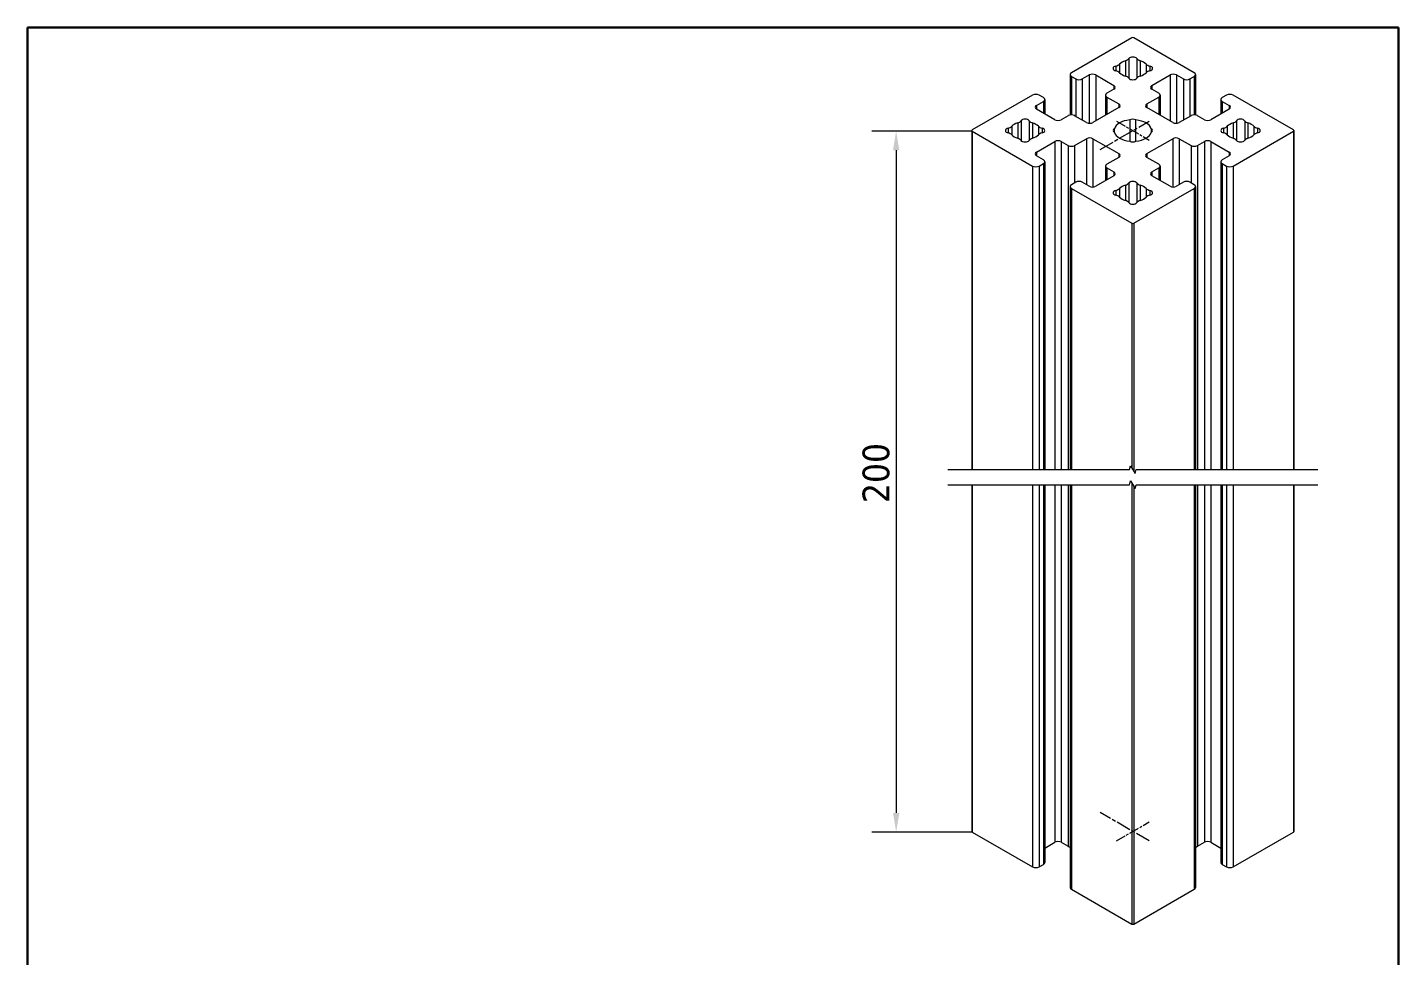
# Model space of a CAD drawing. Header units: millimetres. Extents: x 9 to 99, y 5 to 144.
# Drawn here: x 8.8 to 98.8, y 82.6 to 143.5 of the extents above; entities that cross this region are included whole.
import ezdxf

# ---------------------------------------------------------------- set-up
doc = ezdxf.new("R2010")
doc.units = ezdxf.units.MM
doc.header["$LTSCALE"] = 0.5
doc.linetypes.add('CHAIN', pattern=[0.3543, 0.2362, -0.0295, 0.0591, -0.0295])
for name, color, linetype, lineweight in [('Break Line (ISO)', 7, 'Continuous', 20), ('Center Mark (ISO)', 7, 'Continuous', 5), ('Dimension (ISO)', 7, 'Continuous', 5), ('Title Block Outline', 7, 'Continuous', 30), ('Visible (ISO)', 7, 'Continuous', 18), ('Visible Narrow (ISO)', 7, 'Continuous', 18)]:
    doc.layers.add(name, color=color, linetype=linetype, lineweight=lineweight)
doc.styles.add('Note Text (ISO)', font='tahoma.ttf')
doc.dimstyles.new('Default (ISO)', dxfattribs={"dimscale": 0.5, "dimtxt": 3.5, "dimasz": 2.5, "dimexe": 3.175, "dimexo": 0, "dimgap": 0.762, "dimtad": 1, "dimdec": 1, "dimrnd": 1e-08, "dimzin": 0, "dimtxsty": 'Note Text (ISO)', "dimcen": 0.09, "dimdle": 10, "dimclrd": 256, "dimclre": 256, "dimclrt": 256, "dimadec": 1, "dimazin": 0, "dimtfac": 1.001486, "dimtmove": 0, "dimatfit": 3, "dimfxl": 1, "dimtolj": 1, "dimtzin": 0, "dimlwd": -1, "dimlwe": -1, "dimarcsym": 0})

# ---------------------------------------------------------------- blocks, each defined once
blk = doc.blocks.new('Borders Makerbeam A4')
at = {"layer": 'Title Block Outline'}
for p, q in [((17.5, 287), (197.5, 287)), ((17.5, 10), (17.5, 287)), ((197.5, 287), (197.5, 10)), ((197.5, 10), (17.5, 10))]:
    blk.add_line(p, q, dxfattribs=at)
blk = doc.blocks.new('*D20')
at = {"layer": 'Defpoints', "color": 0}
for p in [(70.772, 136.688), (65.772, 90.691), (70.772, 90.691)]:
    blk.add_point(p, dxfattribs=at)
at = {"layer": 'Dimension (ISO)'}
for p, q in [((70.772, 136.688), (64.184, 136.688)), ((65.772, 135.438), (65.772, 91.941)), ((70.772, 90.691), (64.184, 90.691))]:
    blk.add_line(p, q, dxfattribs=at)
for points in [[(65.563, 135.438), (65.98, 135.438), (65.772, 136.688)], [(65.563, 91.941), (65.98, 91.941), (65.772, 90.691)]]:
    blk.add_solid(points, dxfattribs=at)
at = {"layer": 'Dimension (ISO)', "insert": (63.568, 111.627), "char_height": 1.75, "attachment_point": 1, "rotation": 90, "style": 'Note Text (ISO)'}
blk.add_mtext('\\A1; 200', dxfattribs=at)

msp = doc.modelspace()

# ---------------------------------------------------------------- linework, layer by layer
at = {"layer": 'Break Line (ISO)', "flags": 128}
for points in [[(69.155, 114.481), (81.096, 114.481), (81.163, 114.731), (81.452, 114.231), (81.519, 114.481), (93.46, 114.481)], [(69.155, 113.481), (81.096, 113.481), (81.163, 113.731), (81.452, 113.231), (81.519, 113.481), (93.46, 113.481)]]:
    msp.add_lwpolyline(points, dxfattribs=at)
at = {"layer": 'Center Mark (ISO)', "linetype": 'CHAIN', "ltscale": 8.288396}
for p, q in [((79.16, 135.489), (82.39, 137.353)), ((82.39, 90.106), (79.16, 91.971))]:
    msp.add_line(p, q, dxfattribs=at)
at = {"layer": 'Center Mark (ISO)', "linetype": 'CHAIN', "ltscale": 5.555937}
for p, q in [((80.225, 137.353), (82.39, 136.103)), ((80.225, 90.106), (82.39, 91.356))]:
    msp.add_line(p, q, dxfattribs=at)
at = {"layer": 'Visible (ISO)'}
for p, q in [((81.237, 142.811), (77.277, 140.525)), ((85.338, 140.525), (81.378, 142.811)), ((77.189, 140.403), (77.189, 137.751)), ((85.426, 140.403), (85.426, 137.751)), ((77.277, 140.28), (77.56, 140.117)), ((77.984, 140.117), (78.444, 140.382)), ((78.868, 140.382), (80.07, 139.688)), ((82.545, 139.688), (83.747, 140.382)), ((84.171, 140.382), (84.631, 140.117)), ((85.055, 140.117), (85.338, 140.28)), ((74.731, 139.055), (70.772, 136.769)), ((74.979, 138.382), (75.438, 138.647)), ((75.438, 138.892), (75.156, 139.055)), ((75.526, 138.77), (75.526, 137.821)), ((79.522, 139.055), (79.522, 137.739)), ((80.07, 139.443), (79.61, 139.178)), ((79.61, 138.933), (80.388, 138.484)), ((82.227, 138.484), (83.004, 138.933)), ((83.004, 139.178), (82.545, 139.443)), ((83.092, 139.055), (83.092, 137.739)), ((87.089, 138.77), (87.089, 137.821)), ((87.459, 139.055), (87.176, 138.892)), ((87.176, 138.647), (87.636, 138.382)), ((91.843, 136.769), (87.884, 139.055)), ((76.181, 137.443), (74.979, 138.137)), ((77.065, 137.708), (76.605, 137.443)), ((78.267, 137.259), (77.489, 137.708)), ((80.388, 138.239), (78.691, 137.259)), ((83.924, 137.259), (82.227, 138.239)), ((85.126, 137.708), (84.348, 137.259)), ((86.01, 137.443), (85.55, 137.708)), ((87.636, 138.137), (86.434, 137.443)), ((80.094, 136.612), (80.094, 136.845)), ((81.106, 137.429), (81.106, 136.028)), ((81.509, 136.028), (81.509, 137.429)), ((82.52, 136.845), (82.52, 136.612)), ((70.742, 136.728), (70.742, 114.481)), ((70.772, 136.688), (74.731, 134.401)), ((74.979, 135.32), (76.181, 136.014)), ((76.605, 136.014), (77.065, 135.749)), ((77.489, 135.749), (78.267, 136.198)), ((78.691, 136.198), (80.388, 135.218)), ((82.227, 135.218), (83.924, 136.198)), ((84.348, 136.198), (85.126, 135.749)), ((85.55, 135.749), (86.01, 136.014)), ((86.434, 136.014), (87.636, 135.32)), ((87.884, 134.401), (91.843, 136.688)), ((91.873, 136.728), (91.873, 114.481)), ((75.438, 134.81), (74.979, 135.075)), ((87.636, 135.075), (87.176, 134.81)), ((75.156, 134.401), (75.438, 134.565)), ((75.526, 134.687), (75.526, 114.481)), ((79.522, 134.401), (79.522, 133.453)), ((80.388, 134.973), (79.61, 134.524)), ((79.61, 134.279), (80.07, 134.014)), ((83.004, 134.524), (82.227, 134.973)), ((82.545, 134.014), (83.004, 134.279)), ((83.092, 134.401), (83.092, 133.453)), ((87.089, 134.687), (87.089, 114.481)), ((87.176, 134.565), (87.459, 134.401)), ((77.56, 133.34), (77.277, 133.177)), ((78.444, 133.075), (77.984, 133.34)), ((80.07, 133.769), (78.868, 133.075)), ((83.747, 133.075), (82.545, 133.769)), ((84.631, 133.34), (84.171, 133.075)), ((85.338, 133.177), (85.055, 133.34)), ((77.189, 133.054), (77.189, 114.481)), ((77.277, 132.932), (81.237, 130.646)), ((81.378, 130.646), (85.338, 132.932)), ((85.426, 133.054), (85.426, 114.481)), ((70.742, 113.481), (70.742, 90.731)), ((75.526, 113.481), (75.526, 88.69)), ((77.189, 113.481), (77.189, 87.057)), ((85.426, 113.481), (85.426, 87.057)), ((87.089, 113.481), (87.089, 88.69)), ((91.873, 113.481), (91.873, 90.731)), ((70.772, 90.691), (74.731, 88.404)), ((75.526, 89.639), (76.181, 90.017)), ((76.605, 90.017), (77.065, 89.752)), ((85.55, 89.752), (86.01, 90.017)), ((86.434, 90.017), (87.089, 89.639)), ((87.884, 88.404), (91.843, 90.691)), ((75.156, 88.404), (75.438, 88.568)), ((87.176, 88.568), (87.459, 88.404)), ((77.277, 86.935), (81.237, 84.649)), ((81.378, 84.649), (85.338, 86.935))]:
    msp.add_line(p, q, dxfattribs=at)
for centre, major_axis, start_param, end_param in [((81.307, 142.771), (-0.1, 0), 3.926991, 5.497787), ((81.307, 140.811), (1, 0), 2.078685, 2.633704), ((80.578, 141.568), (0.5, 0), 5.220277, 5.880592), ((81.307, 141.388), (0.293, 0), 0.402594, 2.738999), ((82.037, 141.568), (0.5, 0), 3.544186, 4.204501), ((81.307, 140.811), (1, 0), 0.507888, 1.062908), ((77.489, 140.403), (-0.3, 0), 5.497787, 7.068583), ((78.656, 140.26), (0.3, 0), 0.785398, 2.356194), ((80.307, 140.811), (-0.293, 0), 5.114982, 7.451388), ((79.997, 141.232), (0.5, 0), 5.114982, 5.775297), ((79.997, 140.39), (-0.5, 0), 3.649481, 4.309795), ((81.307, 140.811), (-1, 0), 0.507888, 1.062908), ((81.307, 140.811), (-1, 0), 2.078685, 2.633704), ((82.618, 141.232), (0.5, 0), 3.649481, 4.309795), ((82.618, 140.39), (-0.5, 0), 5.114982, 5.775297), ((82.307, 140.811), (0.293, 0), 5.114982, 7.451388), ((83.959, 140.26), (0.3, 0), 0.785398, 2.356194), ((85.126, 140.403), (0.3, 0), 5.497787, 7.068583), ((77.772, 140.239), (0.3, 0), 3.926991, 5.497787), ((79.858, 139.566), (0.3, 0), 5.497787, 7.068583), ((80.578, 140.054), (-0.5, 0), 3.544186, 4.204501), ((81.307, 140.234), (-0.293, 0), 0.402594, 2.738999), ((82.037, 140.054), (-0.5, 0), 5.220277, 5.880592), ((82.757, 139.566), (-0.3, 0), 5.497787, 7.068583), ((84.843, 140.239), (0.3, 0), 3.926991, 5.497787), ((74.943, 138.933), (-0.3, 0), 3.926991, 5.497787), ((75.226, 138.77), (0.3, 0), 5.497787, 7.068583), ((79.822, 139.055), (-0.3, 0), 5.497787, 7.068583), ((82.792, 139.055), (0.3, 0), 5.497787, 7.068583), ((87.389, 138.77), (-0.3, 0), 5.497787, 7.068583), ((87.671, 138.933), (-0.3, 0), 3.926991, 5.497787), ((75.191, 138.259), (-0.3, 0), 5.497787, 7.068583), ((77.277, 137.586), (-0.3, 0), 3.926991, 5.497787), ((80.176, 138.361), (0.3, 0), 5.497787, 7.068583), ((82.439, 138.361), (-0.3, 0), 5.497787, 7.068583), ((85.338, 137.586), (-0.3, 0), 3.926991, 5.497787), ((87.424, 138.259), (0.3, 0), 5.497787, 7.068583), ((73.236, 136.728), (-0.293, 0), 5.114982, 7.451388), ((72.926, 137.15), (0.5, 0), 5.114982, 5.775297), ((74.236, 136.728), (1, 0), 2.078685, 2.633704), ((73.507, 137.485), (0.5, 0), 5.220277, 5.880592), ((74.236, 137.306), (0.293, 0), 0.402594, 2.738999), ((74.966, 137.485), (0.5, 0), 3.544186, 4.204501), ((74.236, 136.728), (1, 0), 0.507888, 1.062908), ((75.547, 137.15), (0.5, 0), 3.649481, 4.309795), ((75.236, 136.728), (0.293, 0), 5.114982, 7.451388), ((76.393, 137.565), (-0.3, 0), 0.785398, 2.356194), ((78.479, 137.382), (-0.3, 0), 0.785398, 2.356194), ((80.307, 136.728), (-0.293, 0), 5.526374, 7.039997), ((81.307, 136.728), (-1.23, 0), 4.876692, 6.118883), ((81.307, 137.306), (0.293, 0), 0.813985, 2.327608), ((81.307, 136.728), (1.229, 0), 0.164303, 1.406494), ((82.307, 136.728), (0.293, 0), 5.526374, 7.039997), ((84.136, 137.382), (-0.3, 0), 0.785398, 2.356194), ((86.222, 137.565), (-0.3, 0), 0.785398, 2.356194), ((87.378, 136.728), (-0.293, 0), 5.114982, 7.451388), ((87.068, 137.15), (0.5, 0), 5.114982, 5.775297), ((88.378, 136.728), (1, 0), 2.078685, 2.633704), ((87.649, 137.485), (0.5, 0), 5.220277, 5.880592), ((88.378, 137.306), (0.293, 0), 0.402594, 2.738999), ((89.108, 137.485), (0.5, 0), 3.544186, 4.204501), ((88.378, 136.728), (1, 0), 0.507888, 1.062908), ((89.689, 137.15), (0.5, 0), 3.649481, 4.309795), ((89.378, 136.728), (0.293, 0), 5.114982, 7.451388), ((70.842, 136.728), (-0.1, 0), 5.497787, 7.068583), ((72.926, 136.307), (-0.5, 0), 3.649481, 4.309795), ((74.236, 136.728), (-1, 0), 0.507888, 1.062908), ((73.507, 135.972), (-0.5, 0), 3.544186, 4.204501), ((74.236, 136.151), (-0.293, 0), 0.402594, 2.738999), ((74.966, 135.972), (-0.5, 0), 5.220277, 5.880592), ((74.236, 136.728), (-1, 0), 2.078685, 2.633704), ((75.547, 136.307), (-0.5, 0), 5.114982, 5.775297), ((76.393, 135.892), (0.3, 0), 0.785398, 2.356194), ((78.479, 136.075), (0.3, 0), 0.785398, 2.356194), ((81.307, 136.728), (-1.229, 0), 0.164303, 1.406494), ((81.307, 136.151), (-0.293, 0), 0.813985, 2.327608), ((81.307, 136.728), (1.229, 0), 4.876692, 6.118883), ((84.136, 136.075), (0.3, 0), 0.785398, 2.356194), ((86.222, 135.892), (0.3, 0), 0.785398, 2.356194), ((87.068, 136.307), (-0.5, 0), 3.649481, 4.309795), ((88.378, 136.728), (-1, 0), 0.507888, 1.062908), ((87.649, 135.972), (-0.5, 0), 3.544186, 4.204501), ((88.378, 136.151), (-0.293, 0), 0.402594, 2.738999), ((89.108, 135.972), (-0.5, 0), 5.220277, 5.880592), ((88.378, 136.728), (-1, 0), 2.078685, 2.633704), ((89.689, 136.307), (-0.5, 0), 5.114982, 5.775297), ((91.773, 136.728), (0.1, 0), 5.497787, 7.068583), ((75.191, 135.198), (-0.3, 0), 5.497787, 7.068583), ((77.277, 135.871), (0.3, 0), 3.926991, 5.497787), ((80.176, 135.095), (0.3, 0), 5.497787, 7.068583), ((82.439, 135.095), (-0.3, 0), 5.497787, 7.068583), ((85.338, 135.871), (0.3, 0), 3.926991, 5.497787), ((87.424, 135.198), (0.3, 0), 5.497787, 7.068583), ((74.943, 134.524), (0.3, 0), 3.926991, 5.497787), ((75.226, 134.687), (0.3, 0), 5.497787, 7.068583), ((79.822, 134.401), (-0.3, 0), 5.497787, 7.068583), ((82.792, 134.401), (0.3, 0), 5.497787, 7.068583), ((87.389, 134.687), (-0.3, 0), 5.497787, 7.068583), ((87.671, 134.524), (0.3, 0), 3.926991, 5.497787), ((77.772, 133.218), (-0.3, 0), 3.926991, 5.497787), ((79.858, 133.891), (0.3, 0), 5.497787, 7.068583), ((80.578, 133.403), (0.5, 0), 5.220277, 5.880592), ((81.307, 133.223), (0.293, 0), 0.402594, 2.738999), ((82.037, 133.403), (0.5, 0), 3.544186, 4.204501), ((82.757, 133.891), (-0.3, 0), 5.497787, 7.068583), ((84.843, 133.218), (-0.3, 0), 3.926991, 5.497787), ((77.489, 133.054), (-0.3, 0), 5.497787, 7.068583), ((78.656, 133.197), (-0.3, 0), 0.785398, 2.356194), ((80.307, 132.646), (-0.293, 0), 5.114982, 7.451388), ((79.997, 133.067), (0.5, 0), 5.114982, 5.775297), ((79.997, 132.225), (-0.5, 0), 3.649481, 4.309795), ((81.307, 132.646), (1, 0), 2.078685, 2.633704), ((81.307, 132.646), (-1, 0), 0.507888, 1.062908), ((81.307, 132.646), (1, 0), 0.507888, 1.062908), ((81.307, 132.646), (-1, 0), 2.078685, 2.633704), ((82.618, 133.067), (0.5, 0), 3.649481, 4.309795), ((82.618, 132.225), (-0.5, 0), 5.114982, 5.775297), ((82.307, 132.646), (0.293, 0), 5.114982, 7.451388), ((83.959, 133.197), (-0.3, 0), 0.785398, 2.356194), ((85.126, 133.054), (0.3, 0), 5.497787, 7.068583), ((80.578, 131.889), (-0.5, 0), 3.544186, 4.204501), ((81.307, 132.069), (-0.293, 0), 0.402594, 2.738999), ((82.037, 131.889), (-0.5, 0), 5.220277, 5.880592), ((81.307, 130.686), (0.1, 0), 3.926991, 5.497787), ((70.842, 90.731), (-0.1, 0), 0, 0.785398), ((76.393, 89.895), (0.3, 0), 0.785398, 2.356194), ((86.222, 89.895), (0.3, 0), 0.785398, 2.356194), ((91.773, 90.731), (0.1, 0), 5.497787, 6.283185), ((77.277, 89.874), (0.3, 0), 3.926991, 4.415138), ((85.338, 89.874), (0.3, 0), 5.00964, 5.497787), ((74.943, 88.527), (0.3, 0), 3.926991, 5.497787), ((75.226, 88.69), (0.3, 0), 5.497787, 6.283185), ((87.389, 88.69), (-0.3, 0), 0, 0.785398), ((87.671, 88.527), (0.3, 0), 3.926991, 5.497787), ((77.489, 87.057), (-0.3, 0), 0, 0.785398), ((85.126, 87.057), (0.3, 0), 5.497787, 6.283185), ((81.307, 84.689), (0.1, 0), 3.926991, 5.497787)]:
    msp.add_ellipse(centre, major_axis=major_axis, ratio=0.57735, start_param=start_param, end_param=end_param, dxfattribs=at)
at = {"layer": 'Visible Narrow (ISO)'}
for p, q in [((80.821, 141.315), (80.821, 140.306)), ((81.038, 141.455), (81.038, 140.167)), ((81.577, 141.455), (81.577, 140.167)), ((81.794, 141.315), (81.794, 140.306)), ((80.193, 140.967), (80.193, 140.655)), ((80.434, 141.092), (80.434, 140.53)), ((82.181, 141.092), (82.181, 140.53)), ((82.422, 140.967), (82.422, 140.655)), ((77.277, 140.28), (77.277, 137.759)), ((77.56, 140.117), (77.56, 137.667)), ((77.984, 140.117), (77.984, 137.422)), ((78.444, 140.382), (78.444, 137.21)), ((78.868, 140.382), (78.868, 137.361)), ((80.07, 139.688), (80.07, 139.443)), ((82.545, 139.688), (82.545, 139.443)), ((83.747, 140.382), (83.747, 137.361)), ((84.171, 140.382), (84.171, 137.21)), ((84.631, 140.117), (84.631, 137.422)), ((85.055, 140.117), (85.055, 137.667)), ((85.338, 140.28), (85.338, 137.759)), ((75.438, 138.647), (75.438, 137.872)), ((79.61, 138.933), (79.61, 137.79)), ((83.004, 138.933), (83.004, 137.79)), ((87.176, 138.647), (87.176, 137.872)), ((74.979, 138.382), (74.979, 138.137)), ((80.388, 138.484), (80.388, 138.239)), ((82.227, 138.484), (82.227, 138.239)), ((87.636, 138.382), (87.636, 138.137)), ((73.122, 136.884), (73.122, 136.573)), ((73.363, 137.009), (73.363, 136.448)), ((73.75, 137.233), (73.75, 136.224)), ((73.967, 137.372), (73.967, 136.085)), ((74.506, 137.372), (74.506, 136.085)), ((74.723, 137.233), (74.723, 136.224)), ((75.11, 137.009), (75.11, 136.448)), ((75.351, 136.884), (75.351, 136.573)), ((87.264, 136.884), (87.264, 136.573)), ((87.505, 137.009), (87.505, 136.448)), ((87.892, 137.233), (87.892, 136.224)), ((88.109, 137.372), (88.109, 136.085)), ((88.648, 137.372), (88.648, 136.085)), ((88.865, 137.233), (88.865, 136.224)), ((89.252, 137.009), (89.252, 136.448)), ((89.493, 136.884), (89.493, 136.573)), ((70.772, 136.688), (70.772, 114.481)), ((76.181, 136.014), (76.181, 114.481)), ((76.605, 136.014), (76.605, 114.481)), ((78.267, 136.198), (78.267, 133.177)), ((78.691, 136.198), (78.691, 133.025)), ((83.924, 136.198), (83.924, 133.025)), ((84.348, 136.198), (84.348, 133.177)), ((86.01, 136.014), (86.01, 114.481)), ((86.434, 136.014), (86.434, 114.481)), ((91.843, 136.688), (91.843, 114.481)), ((74.979, 135.32), (74.979, 135.075)), ((77.065, 135.749), (77.065, 114.481)), ((77.489, 135.749), (77.489, 133.299)), ((80.388, 135.218), (80.388, 134.973)), ((82.227, 135.218), (82.227, 134.973)), ((85.126, 135.749), (85.126, 133.299)), ((85.55, 135.749), (85.55, 114.481)), ((87.636, 135.32), (87.636, 135.075)), ((74.731, 134.401), (74.731, 114.481)), ((75.156, 134.401), (75.156, 114.481)), ((75.438, 134.565), (75.438, 114.481)), ((79.61, 134.279), (79.61, 133.503)), ((83.004, 134.279), (83.004, 133.503)), ((87.176, 134.565), (87.176, 114.481)), ((87.459, 134.401), (87.459, 114.481)), ((87.884, 134.401), (87.884, 114.481)), ((80.07, 134.014), (80.07, 133.769)), ((81.038, 133.29), (81.038, 132.002)), ((81.577, 133.29), (81.577, 132.002)), ((82.545, 134.014), (82.545, 133.769)), ((77.277, 132.932), (77.277, 114.481)), ((80.193, 132.802), (80.193, 132.49)), ((80.434, 132.927), (80.434, 132.365)), ((80.821, 133.15), (80.821, 132.141)), ((81.794, 133.15), (81.794, 132.141)), ((82.181, 132.927), (82.181, 132.365)), ((82.422, 132.802), (82.422, 132.49)), ((85.338, 132.932), (85.338, 114.481)), ((81.237, 130.646), (81.237, 114.603)), ((81.378, 130.646), (81.378, 114.358)), ((70.772, 113.481), (70.772, 90.691)), ((74.731, 113.481), (74.731, 88.404)), ((75.156, 113.481), (75.156, 88.404)), ((75.438, 113.481), (75.438, 88.568)), ((76.181, 113.481), (76.181, 90.017)), ((76.605, 113.481), (76.605, 90.017)), ((77.065, 113.481), (77.065, 89.752)), ((77.277, 113.481), (77.277, 86.935)), ((81.237, 113.603), (81.237, 84.649)), ((85.338, 113.481), (85.338, 86.935)), ((85.55, 113.481), (85.55, 89.752)), ((86.01, 113.481), (86.01, 90.017)), ((86.434, 113.481), (86.434, 90.017)), ((87.176, 113.481), (87.176, 88.568)), ((87.459, 113.481), (87.459, 88.404)), ((87.884, 113.481), (87.884, 88.404)), ((91.843, 113.481), (91.843, 90.691)), ((81.378, 113.358), (81.378, 84.649))]:
    msp.add_line(p, q, dxfattribs=at)

# ---------------------------------------------------------------- block references
at = {"xscale": 0.5, "yscale": 0.5, "zscale": 0.5}
msp.add_blockref('Borders Makerbeam A4', (0, 0), dxfattribs=at)

# ---------------------------------------------------------------- dimensions: what is measured, and where the dimension line sits
at = {"layer": 'Dimension (ISO)'}
dim = msp.add_linear_dim(base=(65.772, 90.691), p1=(70.772, 136.688), p2=(70.772, 90.691), angle=90, text=' 200', dimstyle='Default (ISO)', override={"dimdec": 1, "dimlfac": 3.550216, "dimtp": 0, "dimtm": 0, "dimtdec": 2, "dimtofl": 0, "dimatfit": 1}, dxfattribs=at)
dim.commit()
dim.dimension.update_dxf_attribs({"geometry": '*D20', "text_midpoint": (65.772, 113.926), "dimtype": 160})

doc.saveas('drawing.dxf')
